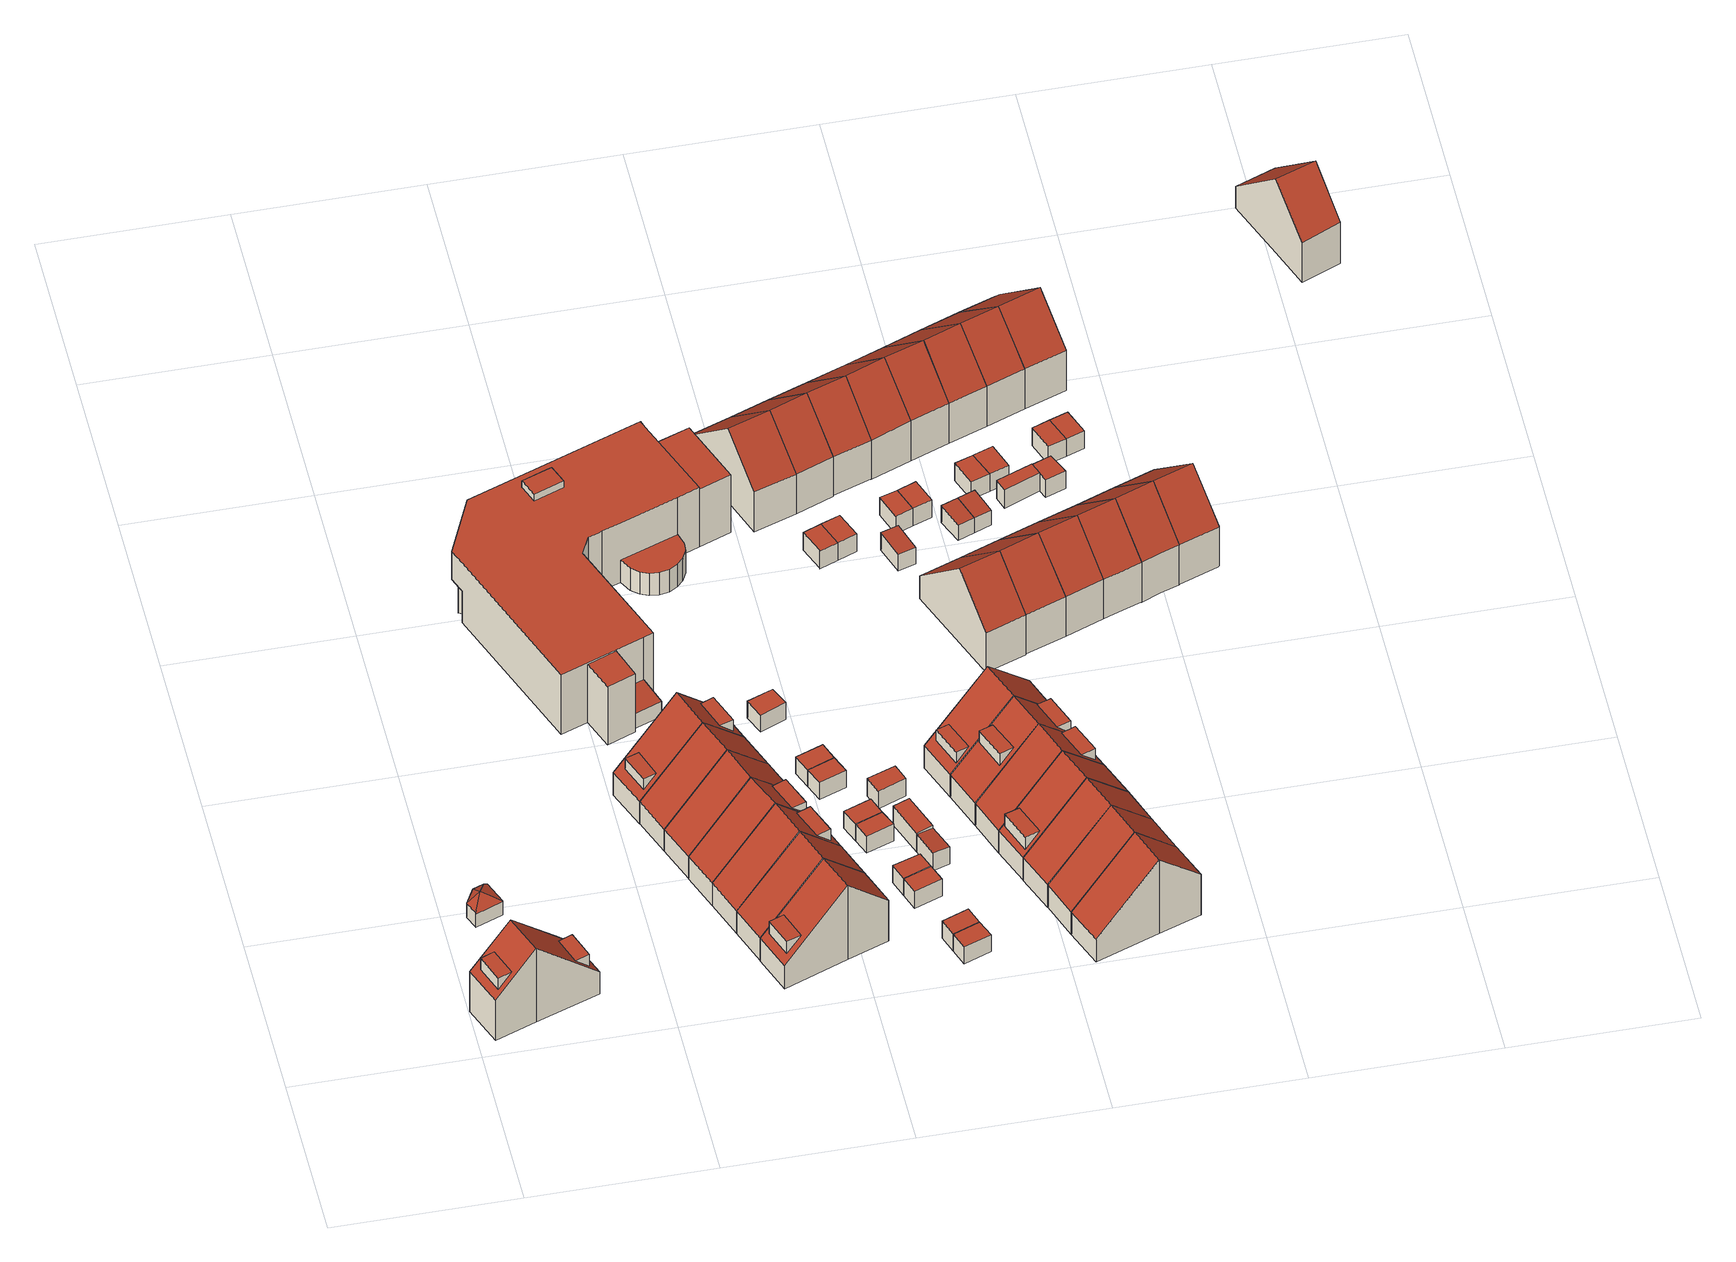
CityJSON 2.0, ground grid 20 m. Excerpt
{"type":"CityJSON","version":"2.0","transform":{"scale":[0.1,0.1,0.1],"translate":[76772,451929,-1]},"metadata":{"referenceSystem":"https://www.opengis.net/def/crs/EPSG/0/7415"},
"CityObjects":{
"building1":{"type":"Building","attributes":{"Volume":440.05,"Dakoppervlakte":67.84,"Muuroppervlakte":222.8,"Vloeroppervlakte":58.84,"hoogte_Z_max_in_m_NAP":10.18,"GEB_DOEL":"woonfunctie","dateOfConstruction":"1982-01-01","measuredHeight":10.52},"children":["building1-1","building1-2"],"geometry":[{"type":"Solid","lod":"2","boundaries":[[[[0,1,2,3,4,5,6]],[[7,8,9,10,11],[12,13,14,15]],[[7,16,17,8],[18,19,20,21]],[[4,3,17,16]],[[8,17,3,2]],[[11,10,0,6,5,4,16,7]],[[1,0,10,9]],[[1,9,8,2]],[[22,12,15,23]],[[23,15,14]],[[23,14,13,22]],[[13,12,22]],[[24,25,21,20]],[[24,19,18,25]],[[18,21,25]],[[24,20,19]]]],"semantics":{"surfaces":[{"type":"GroundSurface"},{"type":"RoofSurface"},{"type":"WallSurface"}],"values":[[0,1,1,2,2,2,2,2,1,2,2,2,1,2,2,2]]}}]},
"building1-1":{"type":"BuildingInstallation","attributes":{"relationToConstruction":"outside"},"parents":["building1"],"geometry":[{"type":"MultiSurface","lod":"2","boundaries":[[[22,12,15,23]],[[23,15,14]],[[23,14,13,22]],[[13,12,22]]],"semantics":{"surfaces":[{"type":"RoofSurface"},{"type":"WallSurface"}],"values":[0,1,1,1]}}]},
"building1-2":{"type":"BuildingInstallation","attributes":{"relationToConstruction":"outside"},"parents":["building1"],"geometry":[{"type":"MultiSurface","lod":"2","boundaries":[[[24,25,21,20]],[[24,19,18,25]],[[18,21,25]],[[24,20,19]]],"semantics":{"surfaces":[{"type":"RoofSurface"},{"type":"WallSurface"}],"values":[0,1,1,1]}}]},
"building2":{"type":"Building","attributes":{"Volume":19.23,"Dakoppervlakte":9.66,"Muuroppervlakte":23.14,"Vloeroppervlakte":8.26,"hoogte_Z_max_in_m_NAP":2.7,"GEB_DOEL":"onbekend","dateOfConstruction":"1982-01-01","measuredHeight":2.93},"geometry":[{"type":"Solid","lod":"2","boundaries":[[[[26,27,28,29,30,31,32]],[[33,34,35,36,37]],[[38,39,37]],[[37,40,33]],[[39,40,37]],[[38,37,36,41]],[[34,33,40,27,26,32]],[[31,35,34,32]],[[41,36,35,31,30]],[[39,38,41,30,29,28]],[[28,27,40,39]]]],"semantics":{"surfaces":[{"type":"GroundSurface"},{"type":"RoofSurface"},{"type":"WallSurface"}],"values":[[0,1,1,1,1,1,2,2,2,2,2]]}}]},
"building3":{"type":"Building","attributes":{"Volume":450.78,"Dakoppervlakte":68.57,"Muuroppervlakte":225.13,"Vloeroppervlakte":59.9,"hoogte_Z_max_in_m_NAP":10.23,"GEB_DOEL":"woonfunctie","dateOfConstruction":"1982-01-01","measuredHeight":10.55},"children":["building3-1","building3-2"],"geometry":[{"type":"Solid","lod":"2","boundaries":[[[[42,43,44,45,46,47]],[[48,49,50,51],[52,53,54,55]],[[51,56,57,48],[58,59,60,61]],[[45,44,57,56]],[[44,43,48,57]],[[56,51,50,47,46,45]],[[42,47,50,49]],[[42,49,48,43]],[[62,63,52,55]],[[62,54,53,63]],[[53,52,63]],[[62,55,54]],[[64,58,61,65]],[[65,61,60]],[[65,60,59,64]],[[59,58,64]]]],"semantics":{"surfaces":[{"type":"GroundSurface"},{"type":"RoofSurface"},{"type":"WallSurface"}],"values":[[0,1,1,2,2,2,2,2,1,2,2,2,1,2,2,2]]}}]},
"building3-1":{"type":"BuildingInstallation","attributes":{"relationToConstruction":"outside"},"parents":["building3"],"geometry":[{"type":"MultiSurface","lod":"2","boundaries":[[[62,63,52,55]],[[62,54,53,63]],[[53,52,63]],[[62,55,54]]],"semantics":{"surfaces":[{"type":"RoofSurface"},{"type":"WallSurface"}],"values":[0,1,1,1]}}]},
"building3-2":{"type":"BuildingInstallation","attributes":{"relationToConstruction":"outside"},"parents":["building3"],"geometry":[{"type":"MultiSurface","lod":"2","boundaries":[[[64,58,61,65]],[[65,61,60]],[[65,60,59,64]],[[59,58,64]]],"semantics":{"surfaces":[{"type":"RoofSurface"},{"type":"WallSurface"}],"values":[0,1,1,1]}}]},
"building4":{"type":"Building","attributes":{"Volume":402.08,"Dakoppervlakte":77.19,"Muuroppervlakte":219.11,"Vloeroppervlakte":54.96,"hoogte_Z_max_in_m_NAP":10.23,"GEB_DOEL":"woonfunctie","dateOfConstruction":"1982-01-01","measuredHeight":10.48},"geometry":[{"type":"Solid","lod":"2","boundaries":[[[[66,67,68,69,70,71]],[[50,72,73,51]],[[56,51,73,74]],[[67,66,72,50]],[[56,74,70,69]],[[51,56,69,68]],[[71,70,74,73,72,66]],[[68,67,50,51]]]],"semantics":{"surfaces":[{"type":"GroundSurface"},{"type":"RoofSurface"},{"type":"WallSurface"}],"values":[[0,1,1,2,2,2,2,2]]}}]},
"building5":{"type":"Building","attributes":{"Volume":406.29,"Dakoppervlakte":78.42,"Muuroppervlakte":218.39,"Vloeroppervlakte":55.83,"hoogte_Z_max_in_m_NAP":10.23,"GEB_DOEL":"woonfunctie","dateOfConstruction":"1982-01-01","measuredHeight":10.43},"geometry":[{"type":"Solid","lod":"2","boundaries":[[[[70,75,76,77,66,71]],[[78,73,72,79]],[[78,80,74,73]],[[74,80,75,70]],[[66,77,79,72]],[[77,76,78,79]],[[74,70,71,66,72,73]],[[76,75,80,78]]]],"semantics":{"surfaces":[{"type":"GroundSurface"},{"type":"RoofSurface"},{"type":"WallSurface"}],"values":[[0,1,1,2,2,2,2,2]]}}]},
"building6":{"type":"Building","attributes":{"Volume":397.87,"Dakoppervlakte":67.48,"Muuroppervlakte":218.27,"Vloeroppervlakte":53.82,"hoogte_Z_max_in_m_NAP":10.23,"GEB_DOEL":"woonfunctie","dateOfConstruction":"1982-01-01","measuredHeight":10.48},"children":["building6-1"],"geometry":[{"type":"Solid","lod":"2","boundaries":[[[[81,82,83,84,85,86]],[[87,88,80,78],[89,90,91,92]],[[79,93,87,78]],[[84,83,93,79]],[[82,87,93,83]],[[80,88,81,86]],[[87,82,81,88]],[[79,78,80,86,85,84]],[[94,95,92,91]],[[94,91,90]],[[94,90,89,95]],[[89,92,95]]]],"semantics":{"surfaces":[{"type":"GroundSurface"},{"type":"RoofSurface"},{"type":"WallSurface"}],"values":[[0,1,1,2,2,2,2,2,1,2,2,2]]}}]},
"building6-1":{"type":"BuildingInstallation","attributes":{"relationToConstruction":"outside"},"parents":["building6"],"geometry":[{"type":"MultiSurface","lod":"2","boundaries":[[[94,95,92,91]],[[94,91,90]],[[94,90,89,95]],[[89,92,95]]],"semantics":{"surfaces":[{"type":"RoofSurface"},{"type":"WallSurface"}],"values":[0,1,1,1]}}]},
"building7":{"type":"Building","attributes":{"Volume":421.17,"Dakoppervlakte":70.74,"Muuroppervlakte":222.91,"Vloeroppervlakte":56.32,"hoogte_Z_max_in_m_NAP":10.23,"GEB_DOEL":"woonfunctie","dateOfConstruction":"1982-01-01","measuredHeight":10.56},"children":["building7-1"],"geometry":[{"type":"Solid","lod":"2","boundaries":[[[[83,82,81,96,97,98]],[[99,87,93,100]],[[99,101,88,87],[102,103,104,105]],[[101,96,81,88]],[[87,88,81,82]],[[83,98,100,93]],[[83,93,87,82]],[[101,99,100,98,97,96]],[[102,105,106,107]],[[106,105,104]],[[106,104,103,107]],[[103,102,107]]]],"semantics":{"surfaces":[{"type":"GroundSurface"},{"type":"RoofSurface"},{"type":"WallSurface"}],"values":[[0,1,1,2,2,2,2,2,1,2,2,2]]}}]},
"building7-1":{"type":"BuildingInstallation","attributes":{"relationToConstruction":"outside"},"parents":["building7"],"geometry":[{"type":"MultiSurface","lod":"2","boundaries":[[[102,105,106,107]],[[106,105,104]],[[106,104,103,107]],[[103,102,107]]],"semantics":{"surfaces":[{"type":"RoofSurface"},{"type":"WallSurface"}],"values":[0,1,1,1]}}]},
"building8":{"type":"Building","attributes":{"Volume":401.65,"Dakoppervlakte":76.47,"Muuroppervlakte":221.03,"Vloeroppervlakte":54.44,"hoogte_Z_max_in_m_NAP":10.23,"GEB_DOEL":"woonfunctie","dateOfConstruction":"1982-01-01","measuredHeight":10.54},"geometry":[{"type":"Solid","lod":"2","boundaries":[[[[108,98,97,96,109,110]],[[100,111,112,99]],[[99,112,113,101]],[[101,113,109,96]],[[98,108,111,100]],[[110,112,111,108]],[[101,96,97,98,100,99]],[[110,109,113,112]]]],"semantics":{"surfaces":[{"type":"GroundSurface"},{"type":"RoofSurface"},{"type":"WallSurface"}],"values":[[0,1,1,2,2,2,2,2]]}}]},
"building9":{"type":"Building","attributes":{"Volume":421.29,"Dakoppervlakte":70.12,"Muuroppervlakte":225.86,"Vloeroppervlakte":55.6,"hoogte_Z_max_in_m_NAP":10.23,"GEB_DOEL":"woonfunctie","dateOfConstruction":"1982-01-01","measuredHeight":10.66},"children":["building9-1"],"geometry":[{"type":"Solid","lod":"2","boundaries":[[[[114,115,116,117,118,119]],[[112,111,120,121],[122,123,124,125]],[[113,112,121,126]],[[115,114,120,111]],[[119,121,120,114]],[[113,126,118,117]],[[119,118,126,121]],[[111,112,113,117,116,115]],[[127,128,122,125]],[[127,124,123,128]],[[123,122,128]],[[127,125,124]]]],"semantics":{"surfaces":[{"type":"GroundSurface"},{"type":"RoofSurface"},{"type":"WallSurface"}],"values":[[0,1,1,2,2,2,2,2,1,2,2,2]]}}]},
"building9-1":{"type":"BuildingInstallation","attributes":{"relationToConstruction":"outside"},"parents":["building9"],"geometry":[{"type":"MultiSurface","lod":"2","boundaries":[[[127,128,122,125]],[[127,124,123,128]],[[123,122,128]],[[127,125,124]]],"semantics":{"surfaces":[{"type":"RoofSurface"},{"type":"WallSurface"}],"values":[0,1,1,1]}}]},
"building10":{"type":"Building","attributes":{"Volume":3960.01,"Dakoppervlakte":499.65,"Muuroppervlakte":1016,"Vloeroppervlakte":476.16,"hoogte_Z_max_in_m_NAP":9.04,"GEB_DOEL":"woonfunctie","dateOfConstruction":"1992-01-01","measuredHeight":9.42},"geometry":[{"type":"Solid","lod":"2","boundaries":[[[[129,130,131,132]],[[133,134,135,136]],[[137,138,139,140]],[[141,142,143,144,145,146,147,148,149,150,151,152,153,154,155,156,157,158,159,160,161,162,163,164,165,166,167,168,169,170,171,172,173]],[[174,175,176,177]],[[178,179,180,181,182,183,184,185],[186,187,188,189,190,191],[192,193,194,195,196,197],[198,199,200,201,202,203],[204,205,206,207,208,209]],[[210,211,212,213,214,215,216,217,218,219,220,221,222,223,224,225,226],[227,228,229,230,231,232]],[[233,234,235,236,237,238]],[[239,240,241,242]],[[243,244,245,246]],[[247,248,249,250,251,252,253,254,255,256,257]],[[258,259,260,261]],[[226,160,159,210]],[[215,214,252,146,145,261]],[[179,219,218,217,173,172,180]],[[178,220,219,179]],[[162,161,225,224,243]],[[161,160,226,225]],[[227,232,233,238]],[[233,232,231,234]],[[234,231,230,229,236,235]],[[238,237,236,229,228,227]],[[239,242,167,166]],[[240,239,166,165]],[[246,163,162,243]],[[246,245,164,163]],[[244,241,240,165,164,245]],[[223,222,168,167,242,241]],[[223,241,244,243,224]],[[155,254,253,156]],[[255,254,155,154]],[[255,154,153,256]],[[257,256,153,152]],[[151,150,248,247]],[[248,150,149,249]],[[249,149,148,250]],[[250,148,147,251]],[[147,146,252,251]],[[214,213,212,157,156,253,252]],[[258,261,145,144]],[[143,259,258,144]],[[143,142,260,259]],[[173,217,216,215,261,260,142,141]],[[184,183,170,169]],[[183,182,171,170]],[[171,182,181,180,172]],[[208,207,206,137,140]],[[138,137,206,205]],[[205,204,209,139,138]],[[208,140,139,209]],[[132,203,202,201,129]],[[201,200,130,129]],[[200,199,198,131,130]],[[132,131,198,203]],[[136,190,189,188,133]],[[188,187,134,133]],[[134,187,186,191,135]],[[136,135,191,190]],[[192,197,196,174,177]],[[196,195,175,174]],[[195,194,193,176,175]],[[177,176,193,192]],[[168,222,221,220,178,185,184,169]],[[152,151,247,257]],[[210,159,158,157,212,211]]]],"semantics":{"surfaces":[{"type":"GroundSurface"},{"type":"OuterCeilingSurface"},{"type":"RoofSurface"},{"type":"WallSurface"}],"values":[[0,0,0,0,0,1,2,2,2,2,2,2,3,3,3,3,3,3,3,3,3,3,3,3,3,3,3,3,3,3,3,3,3,3,3,3,3,3,3,3,3,3,3,3,3,3,3,3,3,3,3,3,3,3,3,3,3,3,3,3,3,3,3,3,3]]}}]},
"building11":{"type":"Building","attributes":{"Volume":16.78,"Dakoppervlakte":6.92,"Muuroppervlakte":25.77,"Vloeroppervlakte":6.92,"hoogte_Z_max_in_m_NAP":2.14,"GEB_DOEL":"onbekend","dateOfConstruction":"1982-01-01","measuredHeight":2.43},"geometry":[{"type":"Solid","lod":"2","boundaries":[[[[262,263,264,265]],[[266,267,268,269]],[[262,265,266,269]],[[265,264,267,266]],[[263,268,267,264]],[[262,269,268,263]]]],"semantics":{"surfaces":[{"type":"GroundSurface"},{"type":"RoofSurface"},{"type":"WallSurface"}],"values":[[0,1,2,2,2,2]]}}]},
"building12":{"type":"Building","attributes":{"Volume":16.67,"Dakoppervlakte":6.7,"Muuroppervlakte":26.23,"Vloeroppervlakte":6.7,"hoogte_Z_max_in_m_NAP":2.15,"GEB_DOEL":"onbekend","dateOfConstruction":"1982-01-01","measuredHeight":2.49},"geometry":[{"type":"Solid","lod":"2","boundaries":[[[[270,271,272,273]],[[274,275,276,277]],[[271,275,274,272]],[[270,276,275,271]],[[276,270,273,277]],[[273,272,274,277]]]],"semantics":{"surfaces":[{"type":"GroundSurface"},{"type":"RoofSurface"},{"type":"WallSurface"}],"values":[[0,1,2,2,2,2]]}}]},
"building13":{"type":"Building","attributes":{"Volume":16.6,"Dakoppervlakte":6.71,"Muuroppervlakte":26.11,"Vloeroppervlakte":6.71,"hoogte_Z_max_in_m_NAP":2.15,"GEB_DOEL":"onbekend","dateOfConstruction":"1982-01-01","measuredHeight":2.48},"geometry":[{"type":"Solid","lod":"2","boundaries":[[[[272,271,278,279]],[[274,280,281,275]],[[272,279,280,274]],[[279,278,281,280]],[[271,275,281,278]],[[272,274,275,271]]]],"semantics":{"surfaces":[{"type":"GroundSurface"},{"type":"RoofSurface"},{"type":"WallSurface"}],"values":[[0,1,2,2,2,2]]}}]},
"building14":{"type":"Building","attributes":{"Volume":16.73,"Dakoppervlakte":6.71,"Muuroppervlakte":26.35,"Vloeroppervlakte":6.71,"hoogte_Z_max_in_m_NAP":2.15,"GEB_DOEL":"onbekend","dateOfConstruction":"1982-01-01","measuredHeight":2.49},"geometry":[{"type":"Solid","lod":"2","boundaries":[[[[282,283,284,285]],[[286,287,288,289]],[[283,282,288,287]],[[288,282,285,289]],[[284,286,289,285]],[[284,283,287,286]]]],"semantics":{"surfaces":[{"type":"GroundSurface"},{"type":"RoofSurface"},{"type":"WallSurface"}],"values":[[0,1,2,2,2,2]]}}]},
"building15":{"type":"Building","attributes":{"Volume":16.62,"Dakoppervlakte":6.71,"Muuroppervlakte":26.18,"Vloeroppervlakte":6.71,"hoogte_Z_max_in_m_NAP":2.15,"GEB_DOEL":"onbekend","dateOfConstruction":"1982-01-01","measuredHeight":2.48},"geometry":[{"type":"Solid","lod":"2","boundaries":[[[[283,282,290,291]],[[288,287,292,293]],[[283,291,292,287]],[[290,293,292,291]],[[282,288,293,290]],[[282,283,287,288]]]],"semantics":{"surfaces":[{"type":"GroundSurface"},{"type":"RoofSurface"},{"type":"WallSurface"}],"values":[[0,1,2,2,2,2]]}}]},
"building16":{"type":"Building","attributes":{"Volume":16.47,"Dakoppervlakte":6.66,"Muuroppervlakte":26.06,"Vloeroppervlakte":6.66,"hoogte_Z_max_in_m_NAP":2.15,"GEB_DOEL":"onbekend","dateOfConstruction":"1982-01-01","measuredHeight":2.47},"geometry":[{"type":"Solid","lod":"2","boundaries":[[[[294,295,296,297]],[[298,299,300,301]],[[295,294,300,299]],[[297,301,300,294]],[[296,298,301,297]],[[296,295,299,298]]]],"semantics":{"surfaces":[{"type":"GroundSurface"},{"type":"RoofSurface"},{"type":"WallSurface"}],"values":[[0,1,2,2,2,2]]}}]},
"building17":{"type":"Building","attributes":{"Volume":16.43,"Dakoppervlakte":6.66,"Muuroppervlakte":25.98,"Vloeroppervlakte":6.66,"hoogte_Z_max_in_m_NAP":2.15,"GEB_DOEL":"onbekend","dateOfConstruction":"1982-01-01","measuredHeight":2.47},"geometry":[{"type":"Solid","lod":"2","boundaries":[[[[295,294,302,303]],[[300,299,304,305]],[[295,303,304,299]],[[302,305,304,303]],[[294,300,305,302]],[[295,299,300,294]]]],"semantics":{"surfaces":[{"type":"GroundSurface"},{"type":"RoofSurface"},{"type":"WallSurface"}],"values":[[0,1,2,2,2,2]]}}]},
"building18":{"type":"Building","attributes":{"Volume":16.38,"Dakoppervlakte":6.59,"Muuroppervlakte":26.01,"Vloeroppervlakte":6.59,"hoogte_Z_max_in_m_NAP":2.15,"GEB_DOEL":"onbekend","dateOfConstruction":"1982-01-01","measuredHeight":2.48},"geometry":[{"type":"Solid","lod":"2","boundaries":[[[[306,307,308,309]],[[310,311,312,313]],[[308,307,313,312]],[[306,310,313,307]],[[309,311,310,306]],[[309,308,312,311]]]],"semantics":{"surfaces":[{"type":"GroundSurface"},{"type":"RoofSurface"},{"type":"WallSurface"}],"values":[[0,1,2,2,2,2]]}}]},
"building19":{"type":"Building","attributes":{"Volume":16.23,"Dakoppervlakte":6.59,"Muuroppervlakte":25.77,"Vloeroppervlakte":6.59,"hoogte_Z_max_in_m_NAP":2.15,"GEB_DOEL":"onbekend","dateOfConstruction":"1982-01-01","measuredHeight":2.46},"geometry":[{"type":"Solid","lod":"2","boundaries":[[[[308,307,314,315]],[[312,316,317,313]],[[308,315,316,312]],[[315,314,317,316]],[[307,313,317,314]],[[307,308,312,313]]]],"semantics":{"surfaces":[{"type":"GroundSurface"},{"type":"RoofSurface"},{"type":"WallSurface"}],"values":[[0,1,2,2,2,2]]}}]},
"building20":{"type":"Building","attributes":{"Volume":23.93,"Dakoppervlakte":8.77,"Muuroppervlakte":35.01,"Vloeroppervlakte":8.77,"hoogte_Z_max_in_m_NAP":2.45,"GEB_DOEL":"onbekend","dateOfConstruction":"1982-01-01","measuredHeight":2.73},"geometry":[{"type":"Solid","lod":"2","boundaries":[[[[318,319,320,321]],[[322,323,324,325]],[[321,320,323,322]],[[320,319,324,323]],[[318,325,324,319]],[[318,321,322,325]]]],"semantics":{"surfaces":[{"type":"GroundSurface"},{"type":"RoofSurface"},{"type":"WallSurface"}],"values":[[0,1,2,2,2,2]]}}]},
"building21":{"type":"Building","attributes":{"Volume":15.25,"Dakoppervlakte":6.17,"Muuroppervlakte":25.24,"Vloeroppervlakte":6.15,"hoogte_Z_max_in_m_NAP":2.28,"GEB_DOEL":"onbekend","dateOfConstruction":"1982-01-01","measuredHeight":2.56},"geometry":[{"type":"Solid","lod":"2","boundaries":[[[[321,320,326,327]],[[328,329,330,331]],[[321,327,331,330]],[[327,326,328,331]],[[320,329,328,326]],[[320,321,330,329]]]],"semantics":{"surfaces":[{"type":"GroundSurface"},{"type":"RoofSurface"},{"type":"WallSurface"}],"values":[[0,1,2,2,2,2]]}}]},
"building22":{"type":"Building","attributes":{"Volume":17.14,"Dakoppervlakte":6.94,"Muuroppervlakte":26.69,"Vloeroppervlakte":6.94,"hoogte_Z_max_in_m_NAP":2.16,"GEB_DOEL":"onbekend","dateOfConstruction":"1982-01-01","measuredHeight":2.47},"geometry":[{"type":"Solid","lod":"2","boundaries":[[[[332,333,334,335]],[[336,337,338,339]],[[332,335,338,337]],[[335,334,339,338]],[[336,339,334,333]],[[333,332,337,336]]]],"semantics":{"surfaces":[{"type":"GroundSurface"},{"type":"RoofSurface"},{"type":"WallSurface"}],"values":[[0,1,2,2,2,2]]}}]},
"building23":{"type":"Building","attributes":{"Volume":442.24,"Dakoppervlakte":84.71,"Muuroppervlakte":225.04,"Vloeroppervlakte":59.96,"hoogte_Z_max_in_m_NAP":10.24,"GEB_DOEL":"woonfunctie","dateOfConstruction":"1982-01-01","measuredHeight":10.58},"geometry":[{"type":"Solid","lod":"2","boundaries":[[[[340,341,342,343,344,345]],[[346,347,348,349]],[[349,348,350,351]],[[341,340,351,350]],[[344,343,347,346]],[[347,343,342,348]],[[351,340,345,344,346,349]],[[342,341,350,348]]]],"semantics":{"surfaces":[{"type":"GroundSurface"},{"type":"RoofSurface"},{"type":"WallSurface"}],"values":[[0,1,1,2,2,2,2,2]]}}]},
"building24":{"type":"Building","attributes":{"Volume":16.8,"Dakoppervlakte":6.75,"Muuroppervlakte":26.26,"Vloeroppervlakte":6.75,"hoogte_Z_max_in_m_NAP":2.16,"GEB_DOEL":"onbekend","dateOfConstruction":"1982-01-01","measuredHeight":2.49},"geometry":[{"type":"Solid","lod":"2","boundaries":[[[[352,353,354,355,356]],[[357,358,359,360,361]],[[353,352,357,361]],[[359,358,357,352,356,355]],[[354,360,359,355]],[[353,361,360,354]]]],"semantics":{"surfaces":[{"type":"GroundSurface"},{"type":"RoofSurface"},{"type":"WallSurface"}],"values":[[0,1,2,2,2,2]]}}]},
"building25":{"type":"Building","attributes":{"Volume":441.74,"Dakoppervlakte":74.7,"Muuroppervlakte":225.95,"Vloeroppervlakte":59.02,"hoogte_Z_max_in_m_NAP":10.23,"GEB_DOEL":"woonfunctie","dateOfConstruction":"1982-01-01","measuredHeight":10.56},"children":["building25-1"],"geometry":[{"type":"Solid","lod":"2","boundaries":[[[[362,363,364,365,366,367,368]],[[369,370,371,372,373],[374,375,376,377]],[[369,378,379,370]],[[366,373,372,371,368,367]],[[365,369,373,366]],[[364,363,379,378]],[[365,364,378,369]],[[371,370,379,363,362,368]],[[380,374,377,381]],[[381,376,375,380]],[[375,374,380]],[[381,377,376]]]],"semantics":{"surfaces":[{"type":"GroundSurface"},{"type":"RoofSurface"},{"type":"WallSurface"}],"values":[[0,1,1,2,2,2,2,2,1,2,2,2]]}}]},
"building25-1":{"type":"BuildingInstallation","attributes":{"relationToConstruction":"outside"},"parents":["building25"],"geometry":[{"type":"MultiSurface","lod":"2","boundaries":[[[380,374,377,381]],[[381,376,375,380]],[[375,374,380]],[[381,377,376]]],"semantics":{"surfaces":[{"type":"RoofSurface"},{"type":"WallSurface"}],"values":[0,1,1,1]}}]},
"building26":{"type":"Building","attributes":{"Volume":435.29,"Dakoppervlakte":63.17,"Muuroppervlakte":225.03,"Vloeroppervlakte":57.35,"hoogte_Z_max_in_m_NAP":10.23,"GEB_DOEL":"woonfunctie","dateOfConstruction":"1982-01-01","measuredHeight":10.58},"children":["building26-1","building26-2"],"geometry":[{"type":"Solid","lod":"2","boundaries":[[[[366,365,364,382,383,384]],[[385,386,378,369],[387,388,389,390]],[[385,369,373,391],[392,393,394,395]],[[382,364,378,386]],[[364,365,369,378]],[[386,385,391,384,383,382]],[[366,384,391,373]],[[366,373,369,365]],[[387,390,396,397]],[[396,390,389]],[[396,389,388,397]],[[397,388,387]],[[392,395,398,399]],[[398,394,393,399]],[[393,392,399]],[[398,395,394]]]],"semantics":{"surfaces":[{"type":"GroundSurface"},{"type":"RoofSurface"},{"type":"WallSurface"}],"values":[[0,1,1,2,2,2,2,2,1,2,2,2,1,2,2,2]]}}]},
"building26-1":{"type":"BuildingInstallation","attributes":{"relationToConstruction":"outside"},"parents":["building26"],"geometry":[{"type":"MultiSurface","lod":"2","boundaries":[[[387,390,396,397]],[[396,390,389]],[[396,389,388,397]],[[397,388,387]]],"semantics":{"surfaces":[{"type":"RoofSurface"},{"type":"WallSurface"}],"values":[0,1,1,1]}}]},
"building26-2":{"type":"BuildingInstallation","attributes":{"relationToConstruction":"outside"},"parents":["building26"],"geometry":[{"type":"MultiSurface","lod":"2","boundaries":[[[392,395,398,399]],[[398,394,393,399]],[[393,392,399]],[[398,395,394]]],"semantics":{"surfaces":[{"type":"RoofSurface"},{"type":"WallSurface"}],"values":[0,1,1,1]}}]},
"building27":{"type":"Building","attributes":{"Volume":406.73,"Dakoppervlakte":67.88,"Muuroppervlakte":222.34,"Vloeroppervlakte":54.28,"hoogte_Z_max_in_m_NAP":10.23,"GEB_DOEL":"woonfunctie","dateOfConstruction":"1982-01-01","measuredHeight":10.56},"children":["building27-1"],"geometry":[{"type":"Solid","lod":"2","boundaries":[[[[384,383,382,400,401,402]],[[391,403,404,385]],[[405,386,385,404],[406,407,408,409]],[[400,382,386,405]],[[385,386,382,383]],[[384,402,403,391]],[[384,391,385,383]],[[405,404,403,402,401,400]],[[409,410,411,406]],[[410,409,408]],[[410,408,407,411]],[[411,407,406]]]],"semantics":{"surfaces":[{"type":"GroundSurface"},{"type":"RoofSurface"},{"type":"WallSurface"}],"values":[[0,1,1,2,2,2,2,2,1,2,2,2]]}}]},
"building27-1":{"type":"BuildingInstallation","attributes":{"relationToConstruction":"outside"},"parents":["building27"],"geometry":[{"type":"MultiSurface","lod":"2","boundaries":[[[409,410,411,406]],[[410,409,408]],[[410,408,407,411]],[[411,407,406]]],"semantics":{"surfaces":[{"type":"RoofSurface"},{"type":"WallSurface"}],"values":[0,1,1,1]}}]},
"building28":{"type":"Building","attributes":{"Volume":419.74,"Dakoppervlakte":69.68,"Muuroppervlakte":223.21,"Vloeroppervlakte":56.06,"hoogte_Z_max_in_m_NAP":10.23,"GEB_DOEL":"woonfunctie","dateOfConstruction":"1982-01-01","measuredHeight":10.55},"children":["building28-1"],"geometry":[{"type":"Solid","lod":"2","boundaries":[[[[402,401,400,412,413,414]],[[405,404,415,416]],[[404,403,417,415],[418,419,420,421]],[[412,400,405,416]],[[400,401,404,405]],[[402,414,417,403]],[[402,403,404,401]],[[416,415,417,414,413,412]],[[418,421,422,423]],[[422,420,419,423]],[[419,418,423]],[[422,421,420]]]],"semantics":{"surfaces":[{"type":"GroundSurface"},{"type":"RoofSurface"},{"type":"WallSurface"}],"values":[[0,1,1,2,2,2,2,2,1,2,2,2]]}}]},
"building28-1":{"type":"BuildingInstallation","attributes":{"relationToConstruction":"outside"},"parents":["building28"],"geometry":[{"type":"MultiSurface","lod":"2","boundaries":[[[418,421,422,423]],[[422,420,419,423]],[[419,418,423]],[[422,421,420]]],"semantics":{"surfaces":[{"type":"RoofSurface"},{"type":"WallSurface"}],"values":[0,1,1,1]}}]},
"building29":{"type":"Building","attributes":{"Volume":16.78,"Dakoppervlakte":6.78,"Muuroppervlakte":26.16,"Vloeroppervlakte":6.78,"hoogte_Z_max_in_m_NAP":2.16,"GEB_DOEL":"onbekend","dateOfConstruction":"1982-01-01","measuredHeight":2.47},"geometry":[{"type":"Solid","lod":"2","boundaries":[[[[353,424,425,354]],[[361,360,426,427]],[[353,354,360,361]],[[354,425,426,360]],[[425,424,427,426]],[[353,361,427,424]]]],"semantics":{"surfaces":[{"type":"GroundSurface"},{"type":"RoofSurface"},{"type":"WallSurface"}],"values":[[0,1,2,2,2,2]]}}]},
"building30":{"type":"Building","attributes":{"Volume":408.84,"Dakoppervlakte":77,"Muuroppervlakte":223.74,"Vloeroppervlakte":55,"hoogte_Z_max_in_m_NAP":10.23,"GEB_DOEL":"woonfunctie","dateOfConstruction":"1982-01-01","measuredHeight":10.59},"geometry":[{"type":"Solid","lod":"2","boundaries":[[[[428,429,430,431,432,433]],[[434,416,415,435]],[[417,436,435,415]],[[429,428,436,417]],[[432,431,416,434]],[[430,415,416,431]],[[433,432,434,435,436,428]],[[430,429,417,415]]]],"semantics":{"surfaces":[{"type":"GroundSurface"},{"type":"RoofSurface"},{"type":"WallSurface"}],"values":[[0,1,1,2,2,2,2,2]]}}]},
"building31":{"type":"Building","attributes":{"Volume":402.53,"Dakoppervlakte":77.34,"Muuroppervlakte":220.64,"Vloeroppervlakte":54.75,"hoogte_Z_max_in_m_NAP":10.24,"GEB_DOEL":"woonfunctie","dateOfConstruction":"1982-01-01","measuredHeight":10.56},"geometry":[{"type":"Solid","lod":"2","boundaries":[[[[341,437,438,439,343,342]],[[347,440,441,348]],[[348,441,442,350]],[[343,439,440,347]],[[437,341,350,442]],[[341,342,348,350]],[[442,441,440,439,438,437]],[[342,343,347,348]]]],"semantics":{"surfaces":[{"type":"GroundSurface"},{"type":"RoofSurface"},{"type":"WallSurface"}],"values":[[0,1,1,2,2,2,2,2]]}}]},
"building32":{"type":"Building","attributes":{"Volume":409.11,"Dakoppervlakte":77.49,"Muuroppervlakte":222.59,"Vloeroppervlakte":55.34,"hoogte_Z_max_in_m_NAP":10.23,"GEB_DOEL":"woonfunctie","dateOfConstruction":"1982-01-01","measuredHeight":10.54},"geometry":[{"type":"Solid","lod":"2","boundaries":[[[[443,444,445,446,447,448]],[[435,449,450,434]],[[436,451,449,435]],[[443,448,434,450]],[[446,445,451,436]],[[444,449,451,445]],[[434,448,447,446,436,435]],[[444,443,450,449]]]],"semantics":{"surfaces":[{"type":"GroundSurface"},{"type":"RoofSurface"},{"type":"WallSurface"}],"values":[[0,1,1,2,2,2,2,2]]}}]},
"building33":{"type":"Building","attributes":{"Volume":413.69,"Dakoppervlakte":78.88,"Muuroppervlakte":221.67,"Vloeroppervlakte":56.34,"hoogte_Z_max_in_m_NAP":10.23,"GEB_DOEL":"woonfunctie","dateOfConstruction":"1982-01-01","measuredHeight":10.5},"geometry":[{"type":"Solid","lod":"2","boundaries":[[[[452,453,454,445,444,443]],[[455,449,451,456]],[[450,449,455,457]],[[452,443,450,457]],[[445,454,456,451]],[[455,456,454,453]],[[450,443,444,445,451,449]],[[453,452,457,455]]]],"semantics":{"surfaces":[{"type":"GroundSurface"},{"type":"RoofSurface"},{"type":"WallSurface"}],"values":[[0,1,1,2,2,2,2,2]]}}]},
"building34":{"type":"Building","attributes":{"Volume":17.11,"Dakoppervlakte":7,"Muuroppervlakte":26.77,"Vloeroppervlakte":6.99,"hoogte_Z_max_in_m_NAP":2.21,"GEB_DOEL":"onbekend","dateOfConstruction":"1982-01-01","measuredHeight":2.54},"geometry":[{"type":"Solid","lod":"2","boundaries":[[[[458,459,460,461]],[[462,463,464,465]],[[461,463,462,458]],[[461,460,464,463]],[[459,465,464,460]],[[465,459,458,462]]]],"semantics":{"surfaces":[{"type":"GroundSurface"},{"type":"RoofSurface"},{"type":"WallSurface"}],"values":[[0,1,2,2,2,2]]}}]},
"building35":{"type":"Building","attributes":{"Volume":403.24,"Dakoppervlakte":78.32,"Muuroppervlakte":218.28,"Vloeroppervlakte":55.44,"hoogte_Z_max_in_m_NAP":10.24,"GEB_DOEL":"woonfunctie","dateOfConstruction":"1982-01-01","measuredHeight":10.48},"geometry":[{"type":"Solid","lod":"2","boundaries":[[[[466,467,468,469,470,471]],[[472,441,440,473]],[[441,472,474,442]],[[466,471,442,474]],[[473,440,469,468]],[[473,468,467,472]],[[470,469,440,441,442,471]],[[467,466,474,472]]]],"semantics":{"surfaces":[{"type":"GroundSurface"},{"type":"RoofSurface"},{"type":"WallSurface"}],"values":[[0,1,1,2,2,2,2,2]]}}]},
"building36":{"type":"Building","attributes":{"Volume":432.25,"Dakoppervlakte":82.41,"Muuroppervlakte":224.44,"Vloeroppervlakte":58.2,"hoogte_Z_max_in_m_NAP":10.24,"GEB_DOEL":"woonfunctie","dateOfConstruction":"1982-01-01","measuredHeight":10.62},"geometry":[{"type":"Solid","lod":"2","boundaries":[[[[475,476,477,478,479,480]],[[481,482,483,484]],[[485,486,484,483]],[[475,480,486,485]],[[478,477,482,481]],[[476,483,482,477]],[[481,484,486,480,479,478]],[[476,475,485,483]]]],"semantics":{"surfaces":[{"type":"GroundSurface"},{"type":"RoofSurface"},{"type":"WallSurface"}],"values":[[0,1,1,2,2,2,2,2]]}}]},
"building37":{"type":"Building","attributes":{"Volume":14.88,"Dakoppervlakte":6.04,"Muuroppervlakte":24.71,"Vloeroppervlakte":6.04,"hoogte_Z_max_in_m_NAP":2.16,"GEB_DOEL":"onbekend","dateOfConstruction":"1982-01-01","measuredHeight":2.46},"geometry":[{"type":"Solid","lod":"2","boundaries":[[[[487,488,489,490]],[[491,492,493,494]],[[490,492,491,487]],[[490,489,493,492]],[[488,494,493,489]],[[487,491,494,488]]]],"semantics":{"surfaces":[{"type":"GroundSurface"},{"type":"RoofSurface"},{"type":"WallSurface"}],"values":[[0,1,2,2,2,2]]}}]},
"building38":{"type":"Building","attributes":{"Volume":16.35,"Dakoppervlakte":6.71,"Muuroppervlakte":25.53,"Vloeroppervlakte":6.71,"hoogte_Z_max_in_m_NAP":2.16,"GEB_DOEL":"onbekend","dateOfConstruction":"1982-01-01","measuredHeight":2.44},"geometry":[{"type":"Solid","lod":"2","boundaries":[[[[487,495,496,488]],[[491,494,497,498]],[[491,487,488,494]],[[488,496,497,494]],[[497,496,495,498]],[[487,491,498,495]]]],"semantics":{"surfaces":[{"type":"GroundSurface"},{"type":"RoofSurface"},{"type":"WallSurface"}],"values":[[0,1,2,2,2,2]]}}]},
"building39":{"type":"Building","attributes":{"Volume":416.84,"Dakoppervlakte":80.26,"Muuroppervlakte":220.8,"Vloeroppervlakte":56.81,"hoogte_Z_max_in_m_NAP":10.24,"GEB_DOEL":"woonfunctie","dateOfConstruction":"1982-01-01","measuredHeight":10.52},"geometry":[{"type":"Solid","lod":"2","boundaries":[[[[499,500,501,502,503,504]],[[473,505,506,472]],[[472,506,507,474]],[[502,474,507,503]],[[500,499,505,473]],[[505,499,504,506]],[[501,500,473,472,474,502]],[[504,503,507,506]]]],"semantics":{"surfaces":[{"type":"GroundSurface"},{"type":"RoofSurface"},{"type":"WallSurface"}],"values":[[0,1,1,2,2,2,2,2]]}}]},
"building40":{"type":"Building","attributes":{"Volume":410.34,"Dakoppervlakte":79,"Muuroppervlakte":219.35,"Vloeroppervlakte":55.8,"hoogte_Z_max_in_m_NAP":10.24,"GEB_DOEL":"woonfunctie","dateOfConstruction":"1982-01-01","measuredHeight":10.51},"geometry":[{"type":"Solid","lod":"2","boundaries":[[[[508,509,510,511,512,513]],[[482,514,515,483]],[[483,515,516,485]],[[511,485,516,512]],[[509,508,514,482]],[[513,515,514,508]],[[482,483,485,511,510,509]],[[513,512,516,515]]]],"semantics":{"surfaces":[{"type":"GroundSurface"},{"type":"RoofSurface"},{"type":"WallSurface"}],"values":[[0,1,1,2,2,2,2,2]]}}]},
"building41":{"type":"Building","attributes":{"Volume":13.09,"Dakoppervlakte":5.84,"Muuroppervlakte":22.3,"Vloeroppervlakte":5.81,"hoogte_Z_max_in_m_NAP":2.14,"GEB_DOEL":"onbekend","dateOfConstruction":"1982-01-01","measuredHeight":2.41},"geometry":[{"type":"Solid","lod":"2","boundaries":[[[[517,518,519,520]],[[521,522,523,524]],[[521,524,517,520]],[[520,519,522,521]],[[522,519,518,523]],[[524,523,518,517]]]],"semantics":{"surfaces":[{"type":"GroundSurface"},{"type":"RoofSurface"},{"type":"WallSurface"}],"values":[[0,1,2,2,2,2]]}}]},
"building42":{"type":"Building","attributes":{"Volume":13.6,"Dakoppervlakte":6.03,"Muuroppervlakte":22.72,"Vloeroppervlakte":5.99,"hoogte_Z_max_in_m_NAP":2.15,"GEB_DOEL":"onbekend","dateOfConstruction":"1982-01-01","measuredHeight":2.42},"geometry":[{"type":"Solid","lod":"2","boundaries":[[[[520,525,526,517]],[[524,527,528,521]],[[520,517,524,521]],[[527,524,517,526]],[[525,528,527,526]],[[525,520,521,528]]]],"semantics":{"surfaces":[{"type":"GroundSurface"},{"type":"RoofSurface"},{"type":"WallSurface"}],"values":[[0,1,2,2,2,2]]}}]},
"building43":{"type":"Building","attributes":{"Volume":408,"Dakoppervlakte":78.17,"Muuroppervlakte":220.58,"Vloeroppervlakte":55.33,"hoogte_Z_max_in_m_NAP":10.24,"GEB_DOEL":"woonfunctie","dateOfConstruction":"1982-01-01","measuredHeight":10.55},"geometry":[{"type":"Solid","lod":"2","boundaries":[[[[529,530,531,499,504,503]],[[532,506,505,533]],[[506,532,534,507]],[[499,531,533,505]],[[503,507,534,529]],[[506,507,503,504]],[[533,531,530,529,534,532]],[[504,499,505,506]]]],"semantics":{"surfaces":[{"type":"GroundSurface"},{"type":"RoofSurface"},{"type":"WallSurface"}],"values":[[0,1,1,2,2,2,2,2]]}}]},
"building44":{"type":"Building","attributes":{"Volume":403.38,"Dakoppervlakte":77.67,"Muuroppervlakte":218.46,"Vloeroppervlakte":54.85,"hoogte_Z_max_in_m_NAP":10.24,"GEB_DOEL":"woonfunctie","dateOfConstruction":"1982-01-01","measuredHeight":10.51},"geometry":[{"type":"Solid","lod":"2","boundaries":[[[[512,535,536,537,508,513]],[[514,538,539,515]],[[515,539,540,516]],[[538,514,508,537]],[[512,516,540,535]],[[512,513,515,516]],[[538,537,536,535,540,539]],[[513,508,514,515]]]],"semantics":{"surfaces":[{"type":"GroundSurface"},{"type":"RoofSurface"},{"type":"WallSurface"}],"values":[[0,1,1,2,2,2,2,2]]}}]},
"building45":{"type":"Building","attributes":{"Volume":16.49,"Dakoppervlakte":6.66,"Muuroppervlakte":26.01,"Vloeroppervlakte":6.66,"hoogte_Z_max_in_m_NAP":2.16,"GEB_DOEL":"onbekend","dateOfConstruction":"1982-01-01","measuredHeight":2.48},"geometry":[{"type":"Solid","lod":"2","boundaries":[[[[541,542,543,544]],[[545,546,547,548]],[[541,544,548,547]],[[544,543,545,548]],[[542,546,545,543]],[[541,547,546,542]]]],"semantics":{"surfaces":[{"type":"GroundSurface"},{"type":"RoofSurface"},{"type":"WallSurface"}],"values":[[0,1,2,2,2,2]]}}]},
"building46":{"type":"Building","attributes":{"Volume":17.33,"Dakoppervlakte":7.11,"Muuroppervlakte":26.31,"Vloeroppervlakte":7.11,"hoogte_Z_max_in_m_NAP":2.16,"GEB_DOEL":"onbekend","dateOfConstruction":"1982-01-01","measuredHeight":2.44},"geometry":[{"type":"Solid","lod":"2","boundaries":[[[[549,550,542,541,551]],[[552,547,546,553,554]],[[542,550,553,546]],[[549,554,553,550]],[[554,549,551,541,547,552]],[[541,542,546,547]]]],"semantics":{"surfaces":[{"type":"GroundSurface"},{"type":"RoofSurface"},{"type":"WallSurface"}],"values":[[0,1,2,2,2,2]]}}]},
"building47":{"type":"Building","attributes":{"Volume":398.34,"Dakoppervlakte":76.42,"Muuroppervlakte":219.37,"Vloeroppervlakte":54.09,"hoogte_Z_max_in_m_NAP":10.24,"GEB_DOEL":"woonfunctie","dateOfConstruction":"1982-01-01","measuredHeight":10.55},"geometry":[{"type":"Solid","lod":"2","boundaries":[[[[529,555,556,557,531,530]],[[533,558,559,532]],[[534,532,559,560]],[[529,534,560,555]],[[558,533,531,557]],[[558,557,556,559]],[[530,531,533,532,534,529]],[[556,555,560,559]]]],"semantics":{"surfaces":[{"type":"GroundSurface"},{"type":"RoofSurface"},{"type":"WallSurface"}],"values":[[0,1,1,2,2,2,2,2]]}}]},
"building48":{"type":"Building","attributes":{"Volume":16.76,"Dakoppervlakte":6.58,"Muuroppervlakte":29.41,"Vloeroppervlakte":6.58,"hoogte_Z_max_in_m_NAP":2.27,"GEB_DOEL":"onbekend","dateOfConstruction":"1982-01-01","measuredHeight":2.55},"geometry":[{"type":"Solid","lod":"2","boundaries":[[[[561,562,563,564]],[[565,566,567,568]],[[561,564,566,565]],[[564,563,567,566]],[[567,563,562,568]],[[562,561,565,568]]]],"semantics":{"surfaces":[{"type":"GroundSurface"},{"type":"RoofSurface"},{"type":"WallSurface"}],"values":[[0,1,2,2,2,2]]}}]},
"building49":{"type":"Building","attributes":{"Volume":401.49,"Dakoppervlakte":76.66,"Muuroppervlakte":219.87,"Vloeroppervlakte":54.14,"hoogte_Z_max_in_m_NAP":10.24,"GEB_DOEL":"woonfunctie","dateOfConstruction":"1982-01-01","measuredHeight":10.57},"geometry":[{"type":"Solid","lod":"2","boundaries":[[[[536,535,569,570,571,572,537]],[[573,574,539,538,575]],[[576,540,539,574]],[[538,537,572,571,573,575]],[[569,535,540,576]],[[535,536,539,540]],[[573,571,570,569,576,574]],[[536,537,538,539]]]],"semantics":{"surfaces":[{"type":"GroundSurface"},{"type":"RoofSurface"},{"type":"WallSurface"}],"values":[[0,1,1,2,2,2,2,2]]}}]},
"building50":{"type":"Building","attributes":{"Volume":14.93,"Dakoppervlakte":6.03,"Muuroppervlakte":24.35,"Vloeroppervlakte":7.78,"hoogte_Z_max_in_m_NAP":2.16,"GEB_DOEL":"onbekend","dateOfConstruction":"1982-01-01","measuredHeight":2.48},"geometry":[{"type":"Solid","lod":"2","boundaries":[[[[577,578,579,561,564]],[[580,581,582,583,584]],[[561,579,580,584]],[[579,578,581,580]],[[577,582,581,578]],[[564,583,582,577]],[[564,561,584,583]]]],"semantics":{"surfaces":[{"type":"GroundSurface"},{"type":"RoofSurface"},{"type":"WallSurface"}],"values":[[0,1,2,2,2,2,2]]}}]},
"building51":{"type":"Building","attributes":{"Volume":404.55,"Dakoppervlakte":77.62,"Muuroppervlakte":219.92,"Vloeroppervlakte":54.94,"hoogte_Z_max_in_m_NAP":10.24,"GEB_DOEL":"woonfunctie","dateOfConstruction":"1982-01-01","measuredHeight":10.55},"geometry":[{"type":"Solid","lod":"2","boundaries":[[[[555,585,586,587,557,556]],[[588,559,558,589]],[[559,588,590,560]],[[589,558,557,587]],[[555,560,590,585]],[[555,556,559,560]],[[590,588,589,587,586,585]],[[556,557,558,559]]]],"semantics":{"surfaces":[{"type":"GroundSurface"},{"type":"RoofSurface"},{"type":"WallSurface"}],"values":[[0,1,1,2,2,2,2,2]]}}]},
"building52":{"type":"Building","attributes":{"Volume":407.35,"Dakoppervlakte":76.91,"Muuroppervlakte":222.52,"Vloeroppervlakte":54.32,"hoogte_Z_max_in_m_NAP":10.24,"GEB_DOEL":"woonfunctie","dateOfConstruction":"1982-01-01","measuredHeight":10.64},"geometry":[{"type":"Solid","lod":"2","boundaries":[[[[591,592,593,594,595,596,597]],[[573,598,599,600,574]],[[576,574,600,601]],[[573,593,592,591,599,598]],[[596,595,576,601]],[[595,594,574,576]],[[599,591,597,596,601,600]],[[594,593,573,574]]]],"semantics":{"surfaces":[{"type":"GroundSurface"},{"type":"RoofSurface"},{"type":"WallSurface"}],"values":[[0,1,1,2,2,2,2,2]]}}]},
"building53":{"type":"Building","attributes":{"Volume":16.54,"Dakoppervlakte":6.61,"Muuroppervlakte":26.18,"Vloeroppervlakte":6.61,"hoogte_Z_max_in_m_NAP":2.16,"GEB_DOEL":"onbekend","dateOfConstruction":"1982-01-01","measuredHeight":2.5},"geometry":[{"type":"Solid","lod":"2","boundaries":[[[[602,603,604,605]],[[606,607,608,609]],[[602,605,609,608]],[[605,604,606,609]],[[603,607,606,604]],[[602,608,607,603]]]],"semantics":{"surfaces":[{"type":"GroundSurface"},{"type":"RoofSurface"},{"type":"WallSurface"}],"values":[[0,1,2,2,2,2]]}}]},
"building54":{"type":"Building","attributes":{"Volume":15.99,"Dakoppervlakte":6.48,"Muuroppervlakte":25.6,"Vloeroppervlakte":6.48,"hoogte_Z_max_in_m_NAP":2.16,"GEB_DOEL":"onbekend","dateOfConstruction":"1982-01-01","measuredHeight":2.47},"geometry":[{"type":"Solid","lod":"2","boundaries":[[[[602,610,611,603]],[[608,607,612,613]],[[602,603,607,608]],[[603,611,612,607]],[[610,613,612,611]],[[602,608,613,610]]]],"semantics":{"surfaces":[{"type":"GroundSurface"},{"type":"RoofSurface"},{"type":"WallSurface"}],"values":[[0,1,2,2,2,2]]}}]},
"building55":{"type":"Building","attributes":{"Volume":439.32,"Dakoppervlakte":83.99,"Muuroppervlakte":223.92,"Vloeroppervlakte":59.45,"hoogte_Z_max_in_m_NAP":10.24,"GEB_DOEL":"woonfunctie","dateOfConstruction":"1982-01-01","measuredHeight":10.56},"geometry":[{"type":"Solid","lod":"2","boundaries":[[[[614,615,616,617,587,586,585]],[[618,588,589,619]],[[590,588,618,620,621]],[[620,615,614,585,590,621]],[[619,589,587,617]],[[619,617,616,618]],[[586,587,589,588,590,585]],[[616,615,620,618]]]],"semantics":{"surfaces":[{"type":"GroundSurface"},{"type":"RoofSurface"},{"type":"WallSurface"}],"values":[[0,1,1,2,2,2,2,2]]}}]},
"building56":{"type":"Building","attributes":{"Volume":421.84,"Dakoppervlakte":80.44,"Muuroppervlakte":221.72,"Vloeroppervlakte":56.81,"hoogte_Z_max_in_m_NAP":10.24,"GEB_DOEL":"woonfunctie","dateOfConstruction":"1982-01-01","measuredHeight":10.56},"geometry":[{"type":"Solid","lod":"2","boundaries":[[[[622,623,624,625,626,627,628]],[[629,630,600,599,631]],[[632,601,600,630]],[[599,624,623,622,629,631]],[[627,626,601,632]],[[626,625,600,601]],[[632,630,629,622,628,627]],[[625,624,599,600]]]],"semantics":{"surfaces":[{"type":"GroundSurface"},{"type":"RoofSurface"},{"type":"WallSurface"}],"values":[[0,1,1,2,2,2,2,2]]}}]},
"building57":{"type":"Building","attributes":{"Volume":422.41,"Dakoppervlakte":81.31,"Muuroppervlakte":221.18,"Vloeroppervlakte":57.64,"hoogte_Z_max_in_m_NAP":10.37,"GEB_DOEL":"woonfunctie","dateOfConstruction":"1981-01-01","measuredHeight":10.52},"geometry":[{"type":"Solid","lod":"2","boundaries":[[[[633,634,635,636,637,638]],[[639,640,641,642]],[[642,641,643,644]],[[634,633,644,643]],[[637,636,640,639]],[[640,636,635,641]],[[638,637,639,642,644,633]],[[635,634,643,641]]]],"semantics":{"surfaces":[{"type":"GroundSurface"},{"type":"RoofSurface"},{"type":"WallSurface"}],"values":[[0,1,1,2,2,2,2,2]]}}]}
},
"vertices":[
[116,106,7],[133,61,7],[63,36,7],[18,19,7],[1,64,7],[46,80,7],[95,98,7],[46,80,112],[63,36,112],[133,61,38],[116,106,38],[95,98,61],[97,89,62],[112,95,46],[123,64,46],[108,58,62],[1,64,64],[18,19,64],[22,27,71],[11,58,71],[26,64,87],[37,33,87],[112,95,62],[123,64,62],[11,58,87],[22,27,87],
[31,177,8],[25,192,8],[35,208,8],[47,213,8],[51,214,8],[61,188,8],[31,176,8],[31,177,28],[31,176,27],[61,188,27],[61,188,28],[40,197,37],[47,213,30],[35,208,30],[25,192,28],[51,214,28],
[204,329,7],[274,355,7],[320,372,7],[336,326,7],[291,309,7],[221,284,7],[274,355,112],[204,329,39],[221,284,39],[291,309,112],[241,297,62],[227,292,47],[215,324,47],[230,329,62],[336,326,65],[320,372,64],[299,357,89],[313,363,73],[326,328,73],[311,323,89],[215,324,62],[227,292,62],[313,363,89],[326,328,89],
[237,241,8],[221,284,8],[291,309,8],[336,326,8],[352,284,8],[307,267,8],[237,241,39],[307,267,112],[352,284,65],
[368,241,8],[322,225,8],[253,199,8],[322,225,112],[253,199,39],[368,241,65],
[383,200,7],[338,184,7],[268,158,7],[253,199,7],[322,225,7],[368,241,7],[338,184,112],[383,200,65],[360,236,74],[373,201,74],[358,196,89],[345,230,89],[268,158,39],[373,201,89],[360,236,89],
[399,157,7],[354,141,7],[284,115,7],[354,141,112],[284,115,39],[399,157,65],[361,188,89],[376,194,73],[389,159,73],[374,153,89],[389,159,89],[376,194,89],
[299,73,7],[414,116,7],[369,99,7],[299,73,39],[369,99,112],[414,116,65],
[315,30,6],[299,73,6],[369,99,6],[414,116,6],[430,74,6],[385,57,6],[315,30,39],[385,57,112],[335,45,63],[319,40,46],[308,71,46],[324,77,63],[430,74,64],[308,71,63],[319,40,63],
[142,676,6],[137,674,6],[136,679,6],[140,681,6],[168,685,6],[163,684,6],[161,688,6],[166,690,6],[112,613,6],[110,608,6],[106,610,6],[108,615,6],[325,743,6],[333,723,6],[368,736,6],[395,663,6],[360,650,6],[336,641,6],[340,627,6],[339,617,6],[334,607,6],[327,600,6],[318,595,6],[307,593,6],[297,594,6],[288,598,6],[280,605,6],[273,618,6],[253,611,6],[249,609,6],[237,605,6],[227,584,6],[273,461,6],[262,457,6],[274,427,6],[242,415,6],[244,411,6],[213,399,6],[200,434,6],[171,423,6],[107,596,6],[140,668,6],[217,696,6],[211,711,6],[322,752,6],[193,695,6],[188,693,6],[187,698,6],[191,700,6],[100,614,51],[130,681,51],[211,711,51],[214,705,51],[217,696,51],[140,668,51],[107,596,51],[105,601,51],[162,686,51],[163,684,51],[168,685,51],[167,688,51],[166,690,51],[161,688,51],[191,700,51],[187,698,51],[188,695,51],[188,693,51],[193,695,51],[192,697,51],[136,679,51],[136,677,51],[137,674,51],[142,676,51],[141,678,51],[140,681,51],[108,609,51],[110,608,51],[112,613,51],[110,614,51],[108,615,51],[106,610,51],[237,605,91],[249,609,91],[253,611,91],[273,618,91],[336,641,91],[360,650,91],[325,743,91],[322,752,91],[211,711,91],[130,681,91],[100,614,91],[107,596,91],[171,423,91],[232,446,91],[262,457,91],[273,461,91],[227,584,91],[195,666,91],[188,686,91],[187,687,91],[216,698,91],[220,699,91],[228,678,91],[228,678,100],[220,699,100],[216,698,100],[187,687,100],[188,686,100],[195,666,100],[213,399,89],[244,411,89],[232,446,89],[200,434,89],[262,457,31],[232,446,31],[242,415,27],[274,427,27],[318,595,38],[327,600,38],[334,607,38],[339,617,38],[340,627,38],[336,641,38],[273,618,38],[280,605,38],[288,598,38],[297,594,38],[307,593,38],[395,663,88],[368,736,88],[333,723,88],[360,650,88],
[385,417,7],[394,396,7],[366,384,7],[357,406,7],[357,406,31],[366,384,31],[394,396,31],[385,417,31],
[418,331,7],[425,311,7],[396,300,7],[388,320,7],[396,300,31],[425,311,31],[418,331,31],[388,320,31],
[433,291,7],[404,280,7],[404,280,31],[433,291,31],
[456,227,7],[427,216,7],[419,236,7],[449,247,7],[419,236,31],[427,216,31],[456,227,31],[449,247,31],
[464,208,7],[434,197,7],[434,197,31],[464,208,31],
[488,143,7],[458,132,7],[451,152,7],[481,162,7],[451,152,31],[458,132,31],[488,143,31],[481,162,31],
[495,123,7],[465,112,7],[465,112,31],[495,123,31],
[512,77,7],[519,57,7],[490,46,7],[483,66,7],[512,77,31],[483,66,31],[490,46,31],[519,57,31],
[527,37,7],[497,26,7],[497,26,31],[527,37,31],
[468,230,7],[486,237,7],[501,195,7],[483,188,7],[483,188,34],[501,195,34],[486,237,34],[468,230,34],
[512,165,7],[493,159,7],[512,165,31],[501,195,31],[483,188,33],[493,159,33],
[482,286,7],[489,267,7],[458,255,7],[451,275,7],[489,267,32],[482,286,32],[451,275,32],[458,255,32],
[376,773,7],[422,790,7],[447,720,7],[464,674,7],[418,658,7],[401,704,7],[418,658,64],[464,674,63],[447,720,112],[401,704,112],[422,790,38],[376,773,38],
[460,623,7],[480,631,7],[491,602,7],[471,594,7],[471,595,7],[460,623,32],[471,595,32],[471,594,32],[491,602,32],[480,631,32],
[585,326,7],[631,343,7],[647,298,7],[602,281,7],[532,256,7],[516,299,7],[515,301,7],[602,281,112],[585,326,112],[515,301,39],[516,299,39],[532,256,39],[553,268,63],[539,262,48],[526,297,48],[540,302,63],[647,298,65],[631,343,65],[539,262,63],[526,297,63],
[663,255,7],[618,238,7],[548,212,7],[618,238,112],[663,255,65],[627,287,88],[642,292,71],[655,257,71],[640,252,88],[548,212,39],[592,234,87],[576,228,71],[563,264,71],[578,269,87],[655,257,88],[642,292,88],[563,264,87],[576,228,87],
[679,213,7],[633,196,7],[563,170,7],[563,170,39],[633,196,112],[679,213,65],[643,244,87],[658,250,71],[671,216,71],[656,210,87],[671,216,87],[658,250,87],
[695,171,7],[649,154,7],[579,128,7],[649,154,112],[695,171,65],[579,128,39],[598,140,61],[582,134,44],[569,170,44],[585,175,61],[569,170,61],[582,134,61],
[501,639,7],[512,610,7],[512,610,32],[501,639,32],
[595,86,6],[579,128,6],[649,154,6],[695,171,6],[710,129,6],[665,112,6],[710,129,65],[665,112,112],[595,86,39],
[463,805,7],[488,736,7],[505,690,7],[505,690,63],[488,736,112],[463,805,38],
[726,86,7],[680,70,7],[610,44,7],[595,86,7],[665,112,7],[710,129,7],[680,70,112],[726,86,65],[610,44,39],
[742,43,7],[696,27,7],[626,1,7],[696,27,112],[626,1,39],[742,43,65],
[555,613,7],[566,581,7],[547,575,7],[536,607,7],[555,613,32],[536,607,32],[547,575,30],[566,581,30],
[506,821,8],[531,751,8],[547,705,8],[505,690,8],[488,736,8],[463,805,8],[531,751,112],[547,705,63],[506,821,38],
[605,549,6],[630,481,6],[647,435,6],[603,419,6],[586,465,6],[560,534,6],[603,419,63],[647,435,63],[630,481,112],[586,465,112],[605,549,40],[560,534,38],
[564,661,7],[574,633,7],[555,626,7],[545,655,7],[564,661,32],[545,655,32],[555,626,32],[574,633,32],
[585,669,7],[595,641,7],[595,641,32],[585,669,32],
[591,722,7],[547,705,7],[531,751,7],[506,821,7],[549,837,7],[574,768,7],[591,722,64],[574,768,112],[549,837,38],
[691,451,7],[647,435,7],[630,481,7],[605,549,7],[648,565,7],[673,497,7],[691,451,63],[673,497,112],[648,565,40],
[632,611,7],[614,604,7],[603,632,7],[621,639,7],[621,639,31],[603,632,31],[614,604,28],[632,611,28],
[640,646,7],[651,618,7],[651,618,28],[640,646,31],
[591,853,7],[617,783,7],[633,738,7],[617,783,112],[633,738,64],[591,853,38],
[691,581,7],[716,513,7],[733,467,7],[733,467,63],[716,513,112],[691,581,40],
[648,693,7],[659,664,7],[639,657,7],[628,686,7],[639,657,32],[659,664,32],[648,693,32],[628,686,32],
[670,701,7],[680,672,7],[650,694,7],[650,694,32],[680,672,32],[670,701,32],
[632,868,7],[658,799,7],[675,753,7],[675,753,64],[658,799,112],[632,868,39],
[708,654,7],[669,638,7],[664,653,7],[703,668,7],[708,654,33],[703,668,33],[664,653,33],[669,638,33],
[733,596,7],[758,528,7],[775,482,7],[750,473,7],[775,482,63],[758,528,112],[750,473,63],[733,596,40],
[724,676,7],[734,652,7],[712,644,7],[712,644,32],[734,652,32],[724,676,32],[703,668,32],[708,654,32],
[675,884,7],[700,814,7],[717,769,7],[700,814,112],[717,769,64],[675,884,39],
[817,498,6],[796,491,6],[775,482,6],[758,528,6],[733,596,6],[775,612,6],[800,544,6],[796,491,63],[817,498,63],[800,544,112],[775,612,40],
[733,725,7],[744,696,7],[724,689,7],[714,718,7],[724,689,32],[744,696,32],[733,725,32],[714,718,32],
[753,732,7],[764,703,7],[764,703,32],[753,732,32],
[714,898,7],[720,900,7],[746,831,7],[763,786,7],[746,831,112],[763,786,64],[720,900,39],[714,898,39],
[861,515,7],[860,514,7],[817,498,7],[800,544,7],[775,612,7],[819,628,7],[844,560,7],[861,515,63],[844,560,112],[860,514,63],[819,628,40],
[981,997,9],[1025,1014,9],[1051,944,9],[1067,900,9],[1024,882,9],[1007,928,9],[1024,882,65],[1067,900,67],[1051,944,114],[1007,928,114],[1025,1014,40],[981,997,40]
]}
